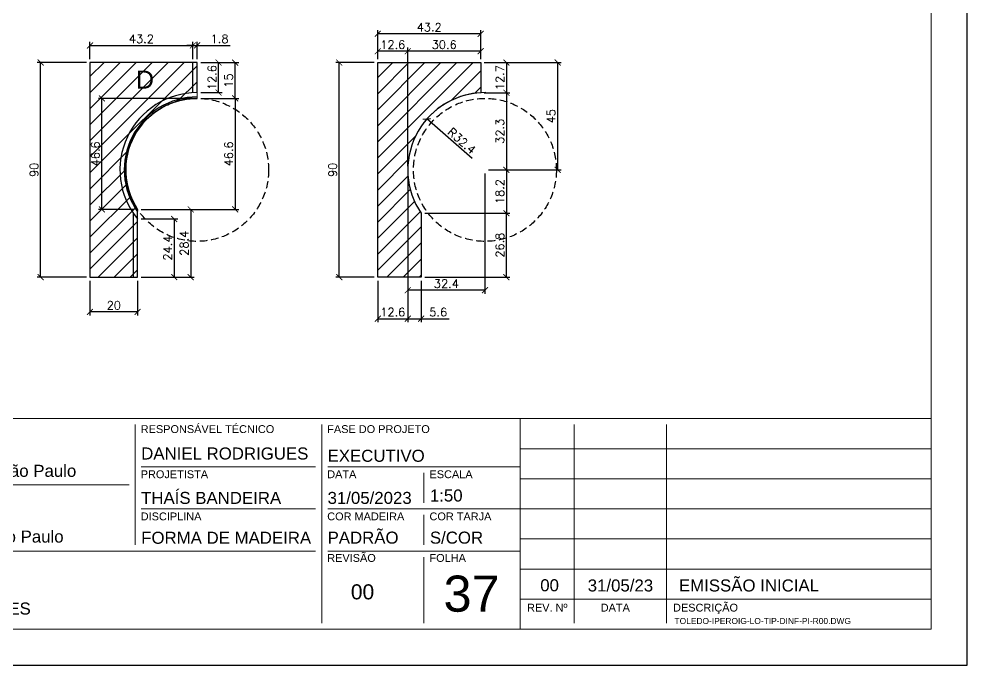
# Model space of a CAD drawing. Extents: x -23436 to 4767, y -3862 to 10024.
# Drawn here: x -18402 to -17606, y -1668 to -1126 of the extents above; entities that cross this region are included whole.
import ezdxf
from ezdxf.enums import TextEntityAlignment as Align

# ---------------------------------------------------------------- set-up
doc = ezdxf.new("R2010")
doc.units = 0
doc.header["$PDMODE"] = 2
doc.header["$PDSIZE"] = 10
doc.linetypes.add('HIDDEN', pattern=[9.524999999999995, 6.349999999999998, -3.174999999999998])
doc.layers.get('0').update_dxf_attribs({"lineweight": 13})
doc.layers.get('Defpoints').update_dxf_attribs({"lineweight": 13})
for name, color, linetype in [('CHAPA', 1, 'Continuous'), ('MB Logo', 254, 'Continuous'), ('Painéis', 30, 'Continuous'), ('Reaproveitamento', 252, 'Continuous'), ('TEXTO_GERAL', 7, 'Continuous')]:
    doc.layers.add(name, color=color, linetype=linetype)
for name, color, linetype, lineweight in [('cotas', 4, 'Continuous', 13), ('FOLHA MB', 7, 'Continuous', 13), ('N° FOLHA', 5, 'Continuous', 13)]:
    doc.layers.add(name, color=color, linetype=linetype, lineweight=lineweight)
doc.layers.add('Laje_Perimetro', color=7, linetype='Continuous', plot=False)
doc.styles.add('MB_C01', font='arial.ttf', dxfattribs={"height": 1.3})
doc.styles.add('MB_C02', font='arial.ttf', dxfattribs={"height": 2})
doc.styles.add('MB_C03', font='arial.ttf', dxfattribs={"height": 2.5})
doc.styles.add('MB_C04', font='arial.ttf', dxfattribs={"height": 6})
doc.styles.add('ROMANS', font='romans.shx')
doc.styles.add('SANSSERIF', font='sas_____.pfb')
doc.dimstyles.new('COTA SECAO', dxfattribs={"dimtxt": 7, "dimasz": 5, "dimexe": 3, "dimexo": 3, "dimgap": 2, "dimtad": 3, "dimdec": 1, "dimlfac": 0.5, "dimzin": 12, "dimdsep": 46, "dimtxsty": 'ROMANS', "dimblk": 'ARCHTICK', "dimcen": 0, "dimclrd": 4, "dimclre": 4, "dimclrt": 1, "dimadec": 1, "dimazin": 3, "dimtfac": 1, "dimtdec": 1, "dimtmove": 0, "dimatfit": 3, "dimldrblk": 'OBLIQUE', "dimfxl": 0, "dimtolj": 1, "dimtzin": 12, "dimarcsym": 0})
pattern_1 = [(45, (-11602.33286603977, -77.69281769420923), (-6.735192090801865, 6.735192090801865), [])]

# ---------------------------------------------------------------- blocks, each defined once
blk = doc.blocks.new('A$C169d8357')
at = {"layer": 'FOLHA MB', "color": 1}
for p, q in [((1109.819729935291, 356.7241363246958), (70, 356.7241363246958)), ((786.5544238128423, 351.673115916532), (786.5544238128423, 250.6527077532664)), ((943.1360564659044, 351.673115916532), (943.1360564659044, 184.989442447144)), ((1109.819729935291, 356.7241363246958), (1109.819729935291, 179.9384220389802)), ((1455.020408163266, 356.7241363246958), (1109.819729935291, 356.7241363246958)), ((1155.278913608763, 184.989442447144), (1155.278913608763, 351.673115916532)), ((1232.622448979593, 351.673115916532), (1232.622448979593, 184.989442447144)), ((1455.020408163266, 331.4690342838785), (1109.819729935291, 331.4690342838785)), ((938.0850360577424, 316.3159730593889), (791.6054442210079, 316.3159730593889)), ((1109.819729935291, 316.3159730593889), (948.18707687407, 316.3159730593889)), ((1029.00340340468, 311.264952651225), (1029.00340340468, 286.0098506104096)), ((1455.020408163266, 306.213932243063), (1109.819729935291, 306.213932243063)), ((781.5034034046803, 301.1629118348992), (450.6978895779721, 301.1629118348992)), ((938.0850360577424, 280.9588302022457), (791.6054442210079, 280.9588302022457)), ((1109.819729935291, 280.9588302022457), (948.18707687407, 280.9588302022457)), ((1455.020408163266, 280.9588302022457), (1109.819729935291, 280.9588302022457)), ((1029.00340340468, 275.9078097940819), (1029.00340340468, 250.6527077532664)), ((1455.020408163266, 255.7037281614303), (1109.819729935291, 255.7037281614303)), ((938.0850360577424, 245.6016873451026), (450.6978895779721, 245.6016873451026)), ((1109.819729935291, 245.6016873451026), (948.18707687407, 245.6016873451026)), ((1029.00340340468, 240.5506669369406), (1029.00340340468, 184.989442447144)), ((1455.020408163266, 230.448626120613), (1109.819729935291, 230.448626120613)), ((1455.020408163266, 205.1935240797975), (1109.819729935291, 205.1935240797975))]:
    blk.add_line(p, q, dxfattribs=at)
for points in [[(0, 1199.93842203898), (0, 149.9384220389802), (1485.020408163266, 149.9384220389802), (1485.020408163266, 1199.93842203898)], [(70, 1169.93842203898), (70, 179.9384220389802), (1455.020408163266, 179.9384220389802), (1455.020408163266, 1169.93842203898)]]:
    blk.add_lwpolyline(points, close=True, dxfattribs=at)
at = {"layer": 'FOLHA MB', "color": 6}
for s, height, style, p in [('RESPONSÁVEL TÉCNICO', 6.566326530612245, 'MB_C01', (791.2116451106522, 344.6016873451026)), ('FASE DO PROJETO', 6.566326530612245, 'MB_C01', (947.7932777637143, 344.6016873451026)), ('Rua Hungria, 620-10ºAndar SP /  São Paulo', 10.10204081632653, 'MB_C02', (459.7281316823537, 307.8317207029122)), ('PROJETISTA', 6.566326530612245, 'MB_C01', (791.2116451106522, 306.7190342838785)), ('DATA', 6.566326530612245, 'MB_C01', (947.7932777637143, 306.7190342838785)), ('ESCALA', 6.566326530612245, 'MB_C01', (1033.66062470249, 306.7190342838785)), ('DISCIPLINA', 6.566326530612245, 'MB_C01', (791.2116451106522, 271.3618914267354)), ('COR MADEIRA', 6.566326530612245, 'MB_C01', (947.7932777637143, 271.3618914267354)), ('COR TARJA', 6.566326530612245, 'MB_C01', (1033.66062470249, 271.3618914267354)), ('Rua Iperoig, 180-perdizes-SP /  São Paulo', 10.10204081632653, 'MB_C02', (459.7281316823537, 252.6915491728669)), ('REVISÃO', 6.566326530612245, 'MB_C01', (947.7932777637143, 236.5098506104096)), ('FOLHA', 6.566326530612245, 'MB_C01', (1033.66062470249, 236.5098506104077)), ('PROJETO EXECUTIVO DE PILARES', 10.10204081632653, 'MB_C02', (459.7281316823537, 192.2832322929735))]:
    blk.add_text(s, height=height, dxfattribs=dict(at, style=style)).set_placement(p)
at = {"layer": 'FOLHA MB', "color": 5}
for s, height, style, p in [('DANIEL RODRIGUES', 10.10204081632653, 'MB_C02', (791.6054442210079, 322.3771975491854)), ('EXECUTIVO', 10.10204081632653, 'MB_C02', (948.0948633306907, 320.4624822017486)), ('THAÍS BANDEIRA', 10.10204081632653, 'MB_C02', (791.5132306776322, 285.1053393446073)), ('31/05/2023', 10.10204081632653, 'MB_C02', (948.0948633306907, 285.1053393446073)), ('1:50', 10.10204081632653, 'MB_C02', (1033.99783911779, 287.1217057337053)), ('PADRÃO', 10.10204081632653, 'MB_C02', (948.0948633306907, 251.7645628765622)), ('FORMA DE MADEIRA', 10.10204081632653, 'MB_C02', (791.6054442210079, 251.6629118348992)), ('S/COR', 10.10204081632653, 'MB_C02', (1033.99783911779, 251.7645628765622)), ('EMISSÃO INICIAL', 10.10204081632653, 'MB_C02', (1243.12406670913, 211.6350212292127)), ('00', 12.62755102040816, 'MB_C03', (967.6275678202037, 205.033745789895)), ('00', 10.10204081632653, 'MB_C02', (1126.667735436389, 211.803866006363)), ('31/05/23', 10.10204081632653, 'MB_C02', (1166.535664655672, 211.6350212292127))]:
    blk.add_text(s, height=height, dxfattribs=dict(at, style=style)).set_placement(p)
at = {"layer": 'FOLHA MB', "color": 6, "style": 'MB_C01'}
for s, p in [('REV. Nº', (1132.549321772029, 198.0914832634699)), ('DATA', (1189.688775510203, 198.0914832634699)), ('DESCRIÇÃO', (1265.454081632655, 198.0914832634699))]:
    blk.add_text(s, height=6.566326530612245, dxfattribs=at).set_placement(p, align=Align.MIDDLE_CENTER)
at = {"layer": 'FOLHA MB', "insert": (1239.383369031882, 189.4132653061279), "char_height": 5.051020408163265, "width": 210.8176600661745, "attachment_point": 1, "style": 'MB_C04'}
blk.add_mtext('TOLEDO-IPEROIG-LO-TIP-DINF-PI-R00.DWG', dxfattribs=at)
blk = doc.blocks.new('_ArchTick')
at = {"color": 0, "linetype": 'ByBlock', "const_width": 0.15}
blk.add_lwpolyline([(-0.5, -0.5), (0.5, 0.5)], dxfattribs=at)
blk = doc.blocks.new('*D4562')
at = {"color": 4, "lineweight": -2, "transparency": 16777216}
for p, q in [((-18342.81338961689, -1345.282462355928), (-18342.81338961689, -1374.501505353355)), ((-18302.8133896169, -1345.282462355928), (-18302.8133896169, -1374.501505353355)), ((-18302.8133896169, -1371.501505353355), (-18342.81338961689, -1371.501505353355))]:
    blk.add_line(p, q, dxfattribs=at)
at = {"layer": 'Defpoints', "color": 0, "transparency": 16777216}
for p in [(-18342.81338961689, -1342.282462355928), (-18302.8133896169, -1342.282462355928), (-18342.81338961689, -1371.501505353355)]:
    blk.add_point(p, dxfattribs=at)
at = {"color": 4, "lineweight": -2, "transparency": 16777216, "xscale": 5, "yscale": 5, "zscale": 5, "rotation": 180}
blk.add_blockref('_ArchTick', (-18342.81338961689, -1371.501505353355), dxfattribs=at)
at = {"color": 4, "lineweight": -2, "transparency": 16777216, "xscale": 5, "yscale": 5, "zscale": 5}
blk.add_blockref('_ArchTick', (-18302.8133896169, -1371.501505353355), dxfattribs=at)
at = {"color": 1, "transparency": 16777216, "insert": (-18322.8133896169, -1366.001505353355), "char_height": 7, "attachment_point": 5, "style": 'ROMANS'}
blk.add_mtext('\\A1;20', dxfattribs=at)
blk = doc.blocks.new('_OBLIQUE')
at = {"color": 0, "linetype": 'ByBlock', "lineweight": -2}
for p, q in [((0, 0), (-1, 0)), ((-0.5, -0.5), (0.5, 0.5))]:
    blk.add_line(p, q, dxfattribs=at)
blk = doc.blocks.new('*D4563')
at = {"color": 4, "lineweight": -2, "transparency": 16777216}
for p, q in [((-18249.81338961689, -1162.282462355929), (-18231.79735131561, -1162.282462355929)), ((-18234.79735131561, -1187.4824061029), (-18234.79735131561, -1162.282462355929)), ((-18249.81338961689, -1187.4824061029), (-18231.79735131561, -1187.4824061029))]:
    blk.add_line(p, q, dxfattribs=at)
at = {"layer": 'Defpoints', "color": 0, "transparency": 16777216}
for p in [(-18252.81338961689, -1162.282462355929), (-18234.79735131561, -1162.282462355929), (-18252.81338961689, -1187.4824061029)]:
    blk.add_point(p, dxfattribs=at)
at = {"color": 4, "lineweight": -2, "transparency": 16777216, "xscale": 5, "yscale": 5, "zscale": 5}
for p, rotation in [((-18234.79735131561, -1162.282462355929), 90), ((-18234.79735131561, -1187.4824061029), 270)]:
    blk.add_blockref('_ArchTick', p, dxfattribs=dict(at, rotation=rotation))
at = {"color": 1, "transparency": 16777216, "insert": (-18240.29735131561, -1174.882434229409), "char_height": 7, "attachment_point": 5, "rotation": 90, "style": 'ROMANS'}
blk.add_mtext('\\A1;12.6', dxfattribs=at)
blk = doc.blocks.new('*D4564')
at = {"color": 4, "lineweight": -2, "transparency": 16777216}
for p, q in [((-18249.81338961689, -1162.282462355929), (-18217.90817302971, -1162.282462355929)), ((-18220.90817302971, -1192.282462355929), (-18220.90817302971, -1162.282462355929)), ((-18249.81338961689, -1192.282462355929), (-18217.90817302971, -1192.282462355929))]:
    blk.add_line(p, q, dxfattribs=at)
at = {"layer": 'Defpoints', "color": 0, "transparency": 16777216}
for p in [(-18252.81338961689, -1162.282462355929), (-18220.90817302971, -1162.282462355929), (-18252.81338961689, -1192.282462355929)]:
    blk.add_point(p, dxfattribs=at)
at = {"color": 4, "lineweight": -2, "transparency": 16777216, "xscale": 5, "yscale": 5, "zscale": 5}
for p, rotation in [((-18220.90817302971, -1162.282462355929), 90), ((-18220.90817302971, -1192.282462355929), 270)]:
    blk.add_blockref('_ArchTick', p, dxfattribs=dict(at, rotation=rotation))
at = {"color": 1, "transparency": 16777216, "insert": (-18226.4081730297, -1177.282462355923), "char_height": 7, "attachment_point": 5, "rotation": 90, "style": 'ROMANS'}
blk.add_mtext('\\A1;15', dxfattribs=at)
blk = doc.blocks.new('*D4565')
at = {"color": 4, "lineweight": -2, "transparency": 16777216}
for p, q in [((-18256.41338961692, -1159.282462355928), (-18256.41338961692, -1144.888377660054)), ((-18252.81338961689, -1159.282462355928), (-18252.81338961689, -1144.888377660054)), ((-18256.41338961692, -1147.888377660054), (-18261.41338961692, -1147.888377660054)), ((-18256.41338961692, -1147.888377660054), (-18252.81338961689, -1147.888377660054)), ((-18252.81338961689, -1147.888377660054), (-18225.14672295022, -1147.888377660054))]:
    blk.add_line(p, q, dxfattribs=at)
at = {"layer": 'Defpoints', "color": 0, "transparency": 16777216}
for p in [(-18256.41338961692, -1147.888377660054), (-18256.41338961692, -1162.282462355928), (-18252.81338961689, -1162.282462355928)]:
    blk.add_point(p, dxfattribs=at)
at = {"color": 4, "lineweight": -2, "transparency": 16777216, "xscale": 5, "yscale": 5, "zscale": 5}
blk.add_blockref('_ArchTick', (-18256.41338961692, -1147.888377660054), dxfattribs=at)
at = {"color": 4, "lineweight": -2, "transparency": 16777216, "xscale": 5, "yscale": 5, "zscale": 5, "rotation": 180}
blk.add_blockref('_ArchTick', (-18252.81338961689, -1147.888377660054), dxfattribs=at)
at = {"color": 1, "transparency": 16777216, "insert": (-18233.98005628356, -1142.388377660054), "char_height": 7, "attachment_point": 5, "style": 'ROMANS'}
blk.add_mtext('\\A1;1.8', dxfattribs=at)
blk = doc.blocks.new('*D4566')
at = {"color": 4, "lineweight": -2, "transparency": 16777216}
for p, q in [((-18342.81338961689, -1159.282462355928), (-18342.81338961689, -1144.888377660054)), ((-18256.41338961692, -1159.282462355928), (-18256.41338961692, -1144.888377660054)), ((-18342.81338961689, -1147.888377660054), (-18256.41338961692, -1147.888377660054))]:
    blk.add_line(p, q, dxfattribs=at)
at = {"layer": 'Defpoints', "color": 0, "transparency": 16777216}
for p in [(-18256.41338961692, -1147.888377660054), (-18342.81338961689, -1162.282462355928), (-18256.41338961692, -1162.282462355928)]:
    blk.add_point(p, dxfattribs=at)
at = {"color": 4, "lineweight": -2, "transparency": 16777216, "xscale": 5, "yscale": 5, "zscale": 5, "rotation": 180}
blk.add_blockref('_ArchTick', (-18342.81338961689, -1147.888377660054), dxfattribs=at)
at = {"color": 4, "lineweight": -2, "transparency": 16777216, "xscale": 5, "yscale": 5, "zscale": 5}
blk.add_blockref('_ArchTick', (-18256.41338961692, -1147.888377660054), dxfattribs=at)
at = {"color": 1, "transparency": 16777216, "insert": (-18299.6133896169, -1142.388377660054), "char_height": 7, "attachment_point": 5, "style": 'ROMANS'}
blk.add_mtext('\\A1;43.2', dxfattribs=at)
blk = doc.blocks.new('*D4567')
at = {"color": 4, "lineweight": -2, "transparency": 16777216}
for p, q in [((-18345.8133896169, -1162.282462355929), (-18387.23240849196, -1162.282462355929)), ((-18384.23240849196, -1342.282462355929), (-18384.23240849196, -1162.282462355929)), ((-18345.8133896169, -1342.282462355929), (-18387.23240849196, -1342.282462355929))]:
    blk.add_line(p, q, dxfattribs=at)
at = {"layer": 'Defpoints', "color": 0, "transparency": 16777216}
for p in [(-18384.23240849196, -1162.282462355929), (-18342.8133896169, -1162.282462355929), (-18342.8133896169, -1342.282462355929)]:
    blk.add_point(p, dxfattribs=at)
at = {"color": 4, "lineweight": -2, "transparency": 16777216, "xscale": 5, "yscale": 5, "zscale": 5}
for p, rotation in [((-18384.23240849196, -1162.282462355929), 90), ((-18384.23240849196, -1342.282462355929), 270)]:
    blk.add_blockref('_ArchTick', p, dxfattribs=dict(at, rotation=rotation))
at = {"color": 1, "transparency": 16777216, "insert": (-18389.73240849195, -1252.282462355923), "char_height": 7, "attachment_point": 5, "rotation": 90, "style": 'ROMANS'}
blk.add_mtext('\\A1;90', dxfattribs=at)
blk = doc.blocks.new('*D4568')
at = {"color": 4, "lineweight": -2, "transparency": 16777216}
for p, q in [((-18299.81338961686, -1285.448710325575), (-18255.21867909348, -1285.448710325575)), ((-18258.21867909348, -1285.448710325575), (-18258.21867909348, -1342.282462355929)), ((-18299.81338961686, -1342.282462355929), (-18255.21867909348, -1342.282462355929))]:
    blk.add_line(p, q, dxfattribs=at)
at = {"layer": 'Defpoints', "color": 0, "transparency": 16777216}
for p in [(-18302.81338961686, -1285.448710325575), (-18302.81338961686, -1342.282462355929), (-18258.21867909348, -1342.282462355929)]:
    blk.add_point(p, dxfattribs=at)
at = {"color": 4, "lineweight": -2, "transparency": 16777216, "xscale": 5, "yscale": 5, "zscale": 5}
for p, rotation in [((-18258.21867909348, -1285.448710325575), 90), ((-18258.21867909348, -1342.282462355929), 270)]:
    blk.add_blockref('_ArchTick', p, dxfattribs=dict(at, rotation=rotation))
at = {"color": 1, "transparency": 16777216, "insert": (-18263.71867909348, -1313.865586340746), "char_height": 7, "attachment_point": 5, "rotation": 90, "style": 'ROMANS'}
blk.add_mtext('\\A1;28.4', dxfattribs=at)
blk = doc.blocks.new('*D4569')
at = {"color": 4, "lineweight": -2, "transparency": 16777216}
for p, q in [((-18299.81338961691, -1293.501875311224), (-18269.10785737938, -1293.501875311224)), ((-18272.10785737938, -1293.501875311224), (-18272.10785737938, -1342.282462355929)), ((-18299.81338961686, -1342.282462355929), (-18269.10785737938, -1342.282462355929))]:
    blk.add_line(p, q, dxfattribs=at)
at = {"layer": 'Defpoints', "color": 0, "transparency": 16777216}
for p in [(-18302.81338961691, -1293.501875311224), (-18302.81338961686, -1342.282462355929), (-18272.10785737938, -1342.282462355929)]:
    blk.add_point(p, dxfattribs=at)
at = {"color": 4, "lineweight": -2, "transparency": 16777216, "xscale": 5, "yscale": 5, "zscale": 5}
for p, rotation in [((-18272.10785737938, -1293.501875311224), 90), ((-18272.10785737938, -1342.282462355929), 270)]:
    blk.add_blockref('_ArchTick', p, dxfattribs=dict(at, rotation=rotation))
at = {"color": 1, "transparency": 16777216, "insert": (-18277.60785737938, -1317.892168833571), "char_height": 7, "attachment_point": 5, "rotation": 90, "style": 'ROMANS'}
blk.add_mtext('\\A1;24.4', dxfattribs=at)
blk = doc.blocks.new('*D4570')
at = {"color": 4, "lineweight": -2, "transparency": 16777216}
for p, q in [((-18249.81712751267, -1192.28246247236), (-18217.90817302969, -1192.28246247236)), ((-18220.90817302969, -1192.28246247236), (-18220.90817302969, -1285.448710259407)), ((-18299.81338961695, -1285.448710259407), (-18217.90817302969, -1285.448710259407))]:
    blk.add_line(p, q, dxfattribs=at)
at = {"layer": 'Defpoints', "color": 0, "transparency": 16777216}
for p in [(-18252.81712751267, -1192.28246247236), (-18302.81338961695, -1285.448710259407), (-18220.90817302969, -1285.448710259407)]:
    blk.add_point(p, dxfattribs=at)
at = {"color": 4, "lineweight": -2, "transparency": 16777216, "xscale": 5, "yscale": 5, "zscale": 5}
for p, rotation in [((-18220.90817302969, -1192.28246247236), 90), ((-18220.90817302969, -1285.448710259407), 270)]:
    blk.add_blockref('_ArchTick', p, dxfattribs=dict(at, rotation=rotation))
at = {"color": 1, "transparency": 16777216, "insert": (-18226.40817302968, -1238.865586365878), "char_height": 7, "attachment_point": 5, "rotation": 90, "style": 'ROMANS'}
blk.add_mtext('\\A1;46.6', dxfattribs=at)
blk = doc.blocks.new('*D4571')
at = {"color": 4, "lineweight": -2, "transparency": 16777216}
for p, q in [((-18104.16117457575, -1162.282462355929), (-18136.47418711255, -1162.282462355929)), ((-18133.47418711255, -1342.282462355929), (-18133.47418711255, -1162.282462355929)), ((-18104.16117457575, -1342.282462355929), (-18136.47418711255, -1342.282462355929))]:
    blk.add_line(p, q, dxfattribs=at)
at = {"layer": 'Defpoints', "color": 0, "transparency": 16777216}
for p in [(-18133.47418711255, -1162.282462355929), (-18101.16117457575, -1162.282462355929), (-18101.16117457575, -1342.282462355929)]:
    blk.add_point(p, dxfattribs=at)
at = {"color": 4, "lineweight": -2, "transparency": 16777216, "xscale": 5, "yscale": 5, "zscale": 5}
for p, rotation in [((-18133.47418711255, -1162.282462355929), 90), ((-18133.47418711255, -1342.282462355929), 270)]:
    blk.add_blockref('_ArchTick', p, dxfattribs=dict(at, rotation=rotation))
at = {"color": 1, "transparency": 16777216, "insert": (-18138.97418711254, -1252.282462355923), "char_height": 7, "attachment_point": 5, "rotation": 90, "style": 'ROMANS'}
blk.add_mtext('\\A1;90', dxfattribs=at)
blk = doc.blocks.new('*D4572')
at = {"color": 4, "lineweight": -2, "transparency": 16777216}
for p, q in [((-18101.16117457575, -1159.282462355928), (-18101.16117457575, -1135.084140632081)), ((-18014.76117457577, -1138.084140632081), (-18101.16117457575, -1138.084140632081)), ((-18014.76117457577, -1159.282462355928), (-18014.76117457577, -1135.084140632081))]:
    blk.add_line(p, q, dxfattribs=at)
at = {"layer": 'Defpoints', "color": 0, "transparency": 16777216}
for p in [(-18101.16117457575, -1138.084140632081), (-18101.16117457575, -1162.282462355928), (-18014.76117457577, -1162.282462355928)]:
    blk.add_point(p, dxfattribs=at)
at = {"color": 4, "lineweight": -2, "transparency": 16777216, "xscale": 5, "yscale": 5, "zscale": 5, "rotation": 180}
blk.add_blockref('_ArchTick', (-18101.16117457575, -1138.084140632081), dxfattribs=at)
at = {"color": 4, "lineweight": -2, "transparency": 16777216, "xscale": 5, "yscale": 5, "zscale": 5}
blk.add_blockref('_ArchTick', (-18014.76117457577, -1138.084140632081), dxfattribs=at)
at = {"color": 1, "transparency": 16777216, "insert": (-18057.96117457576, -1132.584140632081), "char_height": 7, "attachment_point": 5, "style": 'ROMANS'}
blk.add_mtext('\\A1;43.2', dxfattribs=at)
blk = doc.blocks.new('*D4573')
at = {"color": 4, "lineweight": -2, "transparency": 16777216}
for p, q in [((-18101.16117457575, -1159.282462355928), (-18101.16117457575, -1149.719649858087)), ((-18075.96117461954, -1152.719649858087), (-18101.16117457575, -1152.719649858087)), ((-18075.96117461954, -1249.282462355932), (-18075.96117461954, -1149.719649858087))]:
    blk.add_line(p, q, dxfattribs=at)
at = {"layer": 'Defpoints', "color": 0, "transparency": 16777216}
for p in [(-18101.16117457575, -1152.719649858087), (-18101.16117457575, -1162.282462355928), (-18075.96117461954, -1252.282462355932)]:
    blk.add_point(p, dxfattribs=at)
at = {"color": 4, "lineweight": -2, "transparency": 16777216, "xscale": 5, "yscale": 5, "zscale": 5, "rotation": 180}
blk.add_blockref('_ArchTick', (-18101.16117457575, -1152.719649858087), dxfattribs=at)
at = {"color": 4, "lineweight": -2, "transparency": 16777216, "xscale": 5, "yscale": 5, "zscale": 5}
blk.add_blockref('_ArchTick', (-18075.96117461954, -1152.719649858087), dxfattribs=at)
at = {"color": 1, "transparency": 16777216, "insert": (-18088.56117459765, -1147.219649858087), "char_height": 7, "attachment_point": 5, "style": 'ROMANS'}
blk.add_mtext('\\A1;12.6', dxfattribs=at)
blk = doc.blocks.new('*D4574')
at = {"color": 4, "lineweight": -2, "transparency": 16777216}
for p, q in [((-18075.96117461954, -1249.282462355932), (-18075.96117461954, -1149.719649858087)), ((-18014.76117457577, -1152.719649858087), (-18075.96117461954, -1152.719649858087)), ((-18014.76117457577, -1159.282462355928), (-18014.76117457577, -1149.719649858087))]:
    blk.add_line(p, q, dxfattribs=at)
at = {"layer": 'Defpoints', "color": 0, "transparency": 16777216}
for p in [(-18075.96117461954, -1152.719649858087), (-18014.76117457577, -1162.282462355928), (-18075.96117461954, -1252.282462355932)]:
    blk.add_point(p, dxfattribs=at)
at = {"color": 4, "lineweight": -2, "transparency": 16777216, "xscale": 5, "yscale": 5, "zscale": 5, "rotation": 180}
blk.add_blockref('_ArchTick', (-18075.96117461954, -1152.719649858087), dxfattribs=at)
at = {"color": 4, "lineweight": -2, "transparency": 16777216, "xscale": 5, "yscale": 5, "zscale": 5}
blk.add_blockref('_ArchTick', (-18014.76117457577, -1152.719649858087), dxfattribs=at)
at = {"color": 1, "transparency": 16777216, "insert": (-18045.36117459766, -1147.219649858087), "char_height": 7, "attachment_point": 5, "style": 'ROMANS'}
blk.add_mtext('\\A1;30.6', dxfattribs=at)
blk = doc.blocks.new('*D4575')
at = {"color": 4, "lineweight": -2, "transparency": 16777216}
blk.add_line((-18022.02875950323, -1242.756884478042), (-18059.89159168337, -1209.569625259935), dxfattribs=at)
blk.add_arc((-18011.16117461956, -1252.282462355925), 64.80000000001382, 89.4678438869114, 141.4176007229127, dxfattribs=at)
at = {"layer": 'Defpoints', "color": 0, "transparency": 16777216}
for p in [(-18059.89159168337, -1209.569625259935), (-18011.16117461956, -1252.282462355925)]:
    blk.add_point(p, dxfattribs=at)
at = {"color": 4, "lineweight": -2, "transparency": 16777216, "xscale": 5, "yscale": 5, "zscale": 5, "rotation": 138.7650183380483}
blk.add_blockref('_ArchTick', (-18059.89159168337, -1209.569625259935), dxfattribs=at)
at = {"color": 1, "transparency": 16777216, "insert": (-18030.56097871882, -1227.964577478515), "char_height": 7, "attachment_point": 5, "rotation": 318.7650183380483, "style": 'ROMANS'}
blk.add_mtext('\\A1;R32.4', dxfattribs=at)
blk = doc.blocks.new('*D4576')
at = {"color": 4, "lineweight": -2, "transparency": 16777216}
for p, q in [((-18075.96117202005, -1255.264107656785), (-18075.96117202005, -1356.280109944097)), ((-18011.16117461955, -1255.282462355917), (-18011.16117461955, -1356.280109944097)), ((-18011.16117461955, -1353.280109944097), (-18075.96117202005, -1353.280109944097))]:
    blk.add_line(p, q, dxfattribs=at)
at = {"layer": 'Defpoints', "color": 0, "transparency": 16777216}
for p in [(-18075.96117202005, -1252.264107656785), (-18011.16117461955, -1252.282462355917), (-18075.96117202005, -1353.280109944097)]:
    blk.add_point(p, dxfattribs=at)
at = {"color": 4, "lineweight": -2, "transparency": 16777216, "xscale": 5, "yscale": 5, "zscale": 5, "rotation": 180}
blk.add_blockref('_ArchTick', (-18075.96117202005, -1353.280109944097), dxfattribs=at)
at = {"color": 4, "lineweight": -2, "transparency": 16777216, "xscale": 5, "yscale": 5, "zscale": 5}
blk.add_blockref('_ArchTick', (-18011.16117461955, -1353.280109944097), dxfattribs=at)
at = {"color": 1, "transparency": 16777216, "insert": (-18043.5611733198, -1347.780109944097), "char_height": 7, "attachment_point": 5, "style": 'ROMANS'}
blk.add_mtext('\\A1;32.4', dxfattribs=at)
blk = doc.blocks.new('*D4577')
at = {"color": 4, "lineweight": -2, "transparency": 16777216}
for p, q in [((-18075.96117202005, -1255.264107656785), (-18075.96117202005, -1380.133959137993)), ((-18064.76117457575, -1345.282462355928), (-18064.76117457575, -1380.133959137993)), ((-18075.96117202005, -1377.133959137993), (-18064.76117457575, -1377.133959137993)), ((-18064.76117457575, -1377.133959137993), (-18041.09450790909, -1377.133959137993))]:
    blk.add_line(p, q, dxfattribs=at)
at = {"layer": 'Defpoints', "color": 0, "transparency": 16777216}
for p in [(-18075.96117202005, -1252.264107656785), (-18064.76117457575, -1342.282462355928), (-18064.76117457575, -1377.133959137993)]:
    blk.add_point(p, dxfattribs=at)
at = {"color": 4, "lineweight": -2, "transparency": 16777216, "xscale": 5, "yscale": 5, "zscale": 5, "rotation": 180}
blk.add_blockref('_ArchTick', (-18075.96117202005, -1377.133959137993), dxfattribs=at)
at = {"color": 4, "lineweight": -2, "transparency": 16777216, "xscale": 5, "yscale": 5, "zscale": 5}
blk.add_blockref('_ArchTick', (-18064.76117457575, -1377.133959137993), dxfattribs=at)
at = {"color": 1, "transparency": 16777216, "insert": (-18050.42784124242, -1371.633959137993), "char_height": 7, "attachment_point": 5, "style": 'ROMANS'}
blk.add_mtext('\\A1;5.6', dxfattribs=at)
blk = doc.blocks.new('*D4578')
at = {"color": 4, "lineweight": -2, "transparency": 16777216}
for p, q in [((-18101.16117457575, -1345.282462355928), (-18101.16117457575, -1380.133959137993)), ((-18075.96117202005, -1345.282462355928), (-18075.96117202005, -1380.133959137993)), ((-18101.16117457575, -1377.133959137993), (-18075.96117202005, -1377.133959137993))]:
    blk.add_line(p, q, dxfattribs=at)
at = {"layer": 'Defpoints', "color": 0, "transparency": 16777216}
for p in [(-18101.16117457575, -1342.282462355928), (-18075.96117202005, -1342.282462355928), (-18075.96117202005, -1377.133959137993)]:
    blk.add_point(p, dxfattribs=at)
at = {"color": 4, "lineweight": -2, "transparency": 16777216, "xscale": 5, "yscale": 5, "zscale": 5, "rotation": 180}
blk.add_blockref('_ArchTick', (-18101.16117457575, -1377.133959137993), dxfattribs=at)
at = {"color": 4, "lineweight": -2, "transparency": 16777216, "xscale": 5, "yscale": 5, "zscale": 5}
blk.add_blockref('_ArchTick', (-18075.96117202005, -1377.133959137993), dxfattribs=at)
at = {"color": 1, "transparency": 16777216, "insert": (-18088.5611732979, -1371.633959137993), "char_height": 7, "attachment_point": 5, "style": 'ROMANS'}
blk.add_mtext('\\A1;12.6', dxfattribs=at)
blk = doc.blocks.new('*D4579')
at = {"color": 4, "lineweight": -2, "transparency": 16777216}
for p, q in [((-18011.76117457577, -1162.282462355929), (-17990.16057890819, -1162.282462355929)), ((-17993.16057890819, -1162.282462355929), (-17993.16057890819, -1187.582539633295)), ((-18011.76117457577, -1187.582539633295), (-17990.16057890819, -1187.582539633295))]:
    blk.add_line(p, q, dxfattribs=at)
at = {"layer": 'Defpoints', "color": 0, "transparency": 16777216}
for p in [(-18014.76117457577, -1162.282462355929), (-18014.76117457577, -1187.582539633295), (-17993.16057890819, -1187.582539633295)]:
    blk.add_point(p, dxfattribs=at)
at = {"color": 4, "lineweight": -2, "transparency": 16777216, "xscale": 5, "yscale": 5, "zscale": 5}
for p, rotation in [((-17993.16057890819, -1162.282462355929), 90), ((-17993.16057890819, -1187.582539633295), 270)]:
    blk.add_blockref('_ArchTick', p, dxfattribs=dict(at, rotation=rotation))
at = {"color": 1, "transparency": 16777216, "insert": (-17998.66057890818, -1174.932500994606), "char_height": 7, "attachment_point": 5, "rotation": 90, "style": 'ROMANS'}
blk.add_mtext('\\A1;12.7', dxfattribs=at)
blk = doc.blocks.new('*D4580')
at = {"color": 4, "lineweight": -2, "transparency": 16777216}
for p, q in [((-18061.76117457576, -1288.697843785966), (-17990.16057890817, -1288.697843785966)), ((-17993.16057890817, -1342.282462355929), (-17993.16057890817, -1288.697843785966)), ((-18061.76117457576, -1342.282462355929), (-17990.16057890817, -1342.282462355929))]:
    blk.add_line(p, q, dxfattribs=at)
at = {"layer": 'Defpoints', "color": 0, "transparency": 16777216}
for p in [(-18064.76117457576, -1288.697843785966), (-17993.16057890817, -1288.697843785966), (-18064.76117457576, -1342.282462355929)]:
    blk.add_point(p, dxfattribs=at)
at = {"color": 4, "lineweight": -2, "transparency": 16777216, "xscale": 5, "yscale": 5, "zscale": 5}
for p, rotation in [((-17993.16057890817, -1288.697843785966), 90), ((-17993.16057890817, -1342.282462355929), 270)]:
    blk.add_blockref('_ArchTick', p, dxfattribs=dict(at, rotation=rotation))
at = {"color": 1, "transparency": 16777216, "insert": (-17998.66057890816, -1315.490153070942), "char_height": 7, "attachment_point": 5, "rotation": 90, "style": 'ROMANS'}
blk.add_mtext('\\A1;26.8', dxfattribs=at)
blk = doc.blocks.new('*D4581')
at = {"color": 4, "lineweight": -2, "transparency": 16777216}
for p, q in [((-18011.76117457577, -1187.582539633295), (-17990.16057890817, -1187.582539633295)), ((-17993.16057890817, -1187.582539633295), (-17993.16057890817, -1252.282462355918)), ((-18008.16117461956, -1252.282462355918), (-17990.16057890817, -1252.282462355918))]:
    blk.add_line(p, q, dxfattribs=at)
at = {"layer": 'Defpoints', "color": 0, "transparency": 16777216}
for p in [(-18014.76117457577, -1187.582539633295), (-18011.16117461956, -1252.282462355918), (-17993.16057890817, -1252.282462355918)]:
    blk.add_point(p, dxfattribs=at)
at = {"color": 4, "lineweight": -2, "transparency": 16777216, "xscale": 5, "yscale": 5, "zscale": 5}
for p, rotation in [((-17993.16057890817, -1187.582539633295), 90), ((-17993.16057890817, -1252.282462355918), 270)]:
    blk.add_blockref('_ArchTick', p, dxfattribs=dict(at, rotation=rotation))
at = {"color": 1, "transparency": 16777216, "insert": (-17998.66057890817, -1219.932500994601), "char_height": 7, "attachment_point": 5, "rotation": 90, "style": 'ROMANS'}
blk.add_mtext('\\A1;32.3', dxfattribs=at)
blk = doc.blocks.new('*D4582')
at = {"color": 4, "lineweight": -2, "transparency": 16777216}
for p, q in [((-18008.16117461956, -1252.28246235592), (-17990.16057890816, -1252.28246235592)), ((-17993.16057890816, -1252.28246235592), (-17993.16057890816, -1288.697843785966)), ((-18061.76117457576, -1288.697843785966), (-17990.16057890816, -1288.697843785966))]:
    blk.add_line(p, q, dxfattribs=at)
at = {"layer": 'Defpoints', "color": 0, "transparency": 16777216}
for p in [(-18011.16117461956, -1252.28246235592), (-18064.76117457576, -1288.697843785966), (-17993.16057890816, -1288.697843785966)]:
    blk.add_point(p, dxfattribs=at)
at = {"color": 4, "lineweight": -2, "transparency": 16777216, "xscale": 5, "yscale": 5, "zscale": 5}
for p, rotation in [((-17993.16057890816, -1252.28246235592), 90), ((-17993.16057890816, -1288.697843785966), 270)]:
    blk.add_blockref('_ArchTick', p, dxfattribs=dict(at, rotation=rotation))
at = {"color": 1, "transparency": 16777216, "insert": (-17998.66057890816, -1270.490153070937), "char_height": 7, "attachment_point": 5, "rotation": 90, "style": 'ROMANS'}
blk.add_mtext('\\A1;18.2', dxfattribs=at)
blk = doc.blocks.new('*D4583')
at = {"color": 4, "lineweight": -2, "transparency": 16777216}
for p, q in [((-18011.76117457577, -1162.282462355929), (-17947.13115083099, -1162.282462355929)), ((-17950.13115083099, -1162.282462355929), (-17950.13115083099, -1252.282462355918)), ((-18008.16117461956, -1252.282462355918), (-17947.13115083099, -1252.282462355918))]:
    blk.add_line(p, q, dxfattribs=at)
at = {"layer": 'Defpoints', "color": 0, "transparency": 16777216}
for p in [(-18014.76117457577, -1162.282462355929), (-18011.16117461956, -1252.282462355918), (-17950.13115083099, -1252.282462355918)]:
    blk.add_point(p, dxfattribs=at)
at = {"color": 4, "lineweight": -2, "transparency": 16777216, "xscale": 5, "yscale": 5, "zscale": 5}
for p, rotation in [((-17950.13115083099, -1162.282462355929), 90), ((-17950.13115083099, -1252.282462355918), 270)]:
    blk.add_blockref('_ArchTick', p, dxfattribs=dict(at, rotation=rotation))
at = {"color": 1, "transparency": 16777216, "insert": (-17955.63115083098, -1207.282462355918), "char_height": 7, "attachment_point": 5, "rotation": 90, "style": 'ROMANS'}
blk.add_mtext('\\A1;45', dxfattribs=at)
blk = doc.blocks.new('*D4584')
at = {"color": 4, "lineweight": -2, "transparency": 16777216}
for p, q in [((-18255.81338961689, -1192.282462355929), (-18335.73335136248, -1192.282462355929)), ((-18332.73335136248, -1285.44871032572), (-18332.73335136248, -1192.282462355929)), ((-18305.81338961676, -1285.44871032572), (-18335.73335136248, -1285.44871032572))]:
    blk.add_line(p, q, dxfattribs=at)
at = {"layer": 'Defpoints', "color": 0, "transparency": 16777216}
for p in [(-18332.73335136248, -1192.282462355929), (-18252.81338961689, -1192.282462355929), (-18302.81338961676, -1285.44871032572)]:
    blk.add_point(p, dxfattribs=at)
at = {"color": 4, "lineweight": -2, "transparency": 16777216, "xscale": 5, "yscale": 5, "zscale": 5}
for p, rotation in [((-18332.73335136248, -1192.282462355929), 90), ((-18332.73335136248, -1285.44871032572), 270)]:
    blk.add_blockref('_ArchTick', p, dxfattribs=dict(at, rotation=rotation))
at = {"color": 1, "transparency": 16777216, "insert": (-18338.23335136248, -1238.865586340819), "char_height": 7, "attachment_point": 5, "rotation": 90, "style": 'ROMANS'}
blk.add_mtext('\\A1;46.6', dxfattribs=at)

msp = doc.modelspace()

# ---------------------------------------------------------------- hatches: boundary and pattern name
at = {"layer": 'Reaproveitamento'}
h = msp.add_hatch(dxfattribs=at)
h.set_pattern_fill('ANSI31', color=256, scale=3, style=0)
h.set_pattern_definition(pattern_1)
edge = h.paths.add_edge_path()
edge.add_line((-18252.81338961689, -1187.482462355931), (-18252.81338961689, -1162.282462355928))
edge.add_line((-18252.81338961689, -1162.282462355928), (-18342.81338961689, -1162.282462355928))
edge.add_line((-18342.81338961689, -1162.282462355928), (-18342.81338961689, -1342.282462355928))
edge.add_line((-18342.81338961689, -1342.282462355928), (-18302.8133896169, -1342.282462355928))
edge.add_line((-18302.8133896169, -1342.282462355928), (-18302.8133896169, -1285.448710259472))
edge.add_arc((-18252.81338961689, -1252.282462355928), 60.0000000000018, 179.9999999999996, 213.5573097619076, ccw=False)
edge.add_arc((-18252.81338961689, -1252.282462355928), 60, 89.99999999999312, 180, ccw=False)
h = msp.add_hatch(dxfattribs=at)
h.set_pattern_fill('ANSI31', color=256, scale=3, style=0)
h.set_pattern_definition(pattern_1)
edge = h.paths.add_edge_path()
edge.add_line((-18101.16117457575, -1162.282462355928), (-18014.76117457577, -1162.282462355928))
edge.add_line((-18014.76117457577, -1162.282462355928), (-18014.76117457577, -1187.582539633295))
edge.add_arc((-18011.16117461954, -1252.282462355932), 64.80000000000005, 93.18473849795375, 214.1918526438607)
edge.add_line((-18064.76117457575, -1288.697843785965), (-18064.76117457575, -1342.282462355928))
edge.add_line((-18064.76117457575, -1342.282462355928), (-18101.16117457575, -1342.282462355928))
edge.add_line((-18101.16117457575, -1342.282462355928), (-18101.16117457575, -1162.282462355928))

# ---------------------------------------------------------------- linework, layer by layer
at = {"layer": 'CHAPA', "color": 252, "linetype": 'HIDDEN'}
for centre in [(-18252.81338966069, -1252.282462355932), (-18011.16117461955, -1252.282462355917)]:
    msp.add_circle(centre, 60, dxfattribs=at)
at = {"layer": 'cotas'}
msp.add_line((-18252.81338966069, -1187.482462355931), (-18252.81712747772, -1192.282462472358), dxfattribs=at)
at = {"layer": 'Laje_Perimetro'}
msp.add_lwpolyline([(-17606.37687271501, -617.7405397181392), (-19091.39728087827, -617.7405397181392), (-19091.39728087827, -1667.740539718139), (-17606.37687271501, -1667.740539718139)], close=True, dxfattribs=at)
at = {"layer": 'Painéis', "color": 32, "true_color": 0xcd6928}
for p, q in [((-18256.41338961692, -1187.582539633295), (-18256.41338961692, -1162.282462355928)), ((-18306.4133896169, -1288.697843785965), (-18306.4133896169, -1342.282462355928))]:
    msp.add_line(p, q, dxfattribs=at)
msp.add_lwpolyline([(-18252.81338961689, -1187.482462355931), (-18252.81338961689, -1162.282462355928), (-18342.81338961689, -1162.282462355928), (-18342.81338961689, -1342.282462355928), (-18302.8133896169, -1342.282462355928), (-18302.8133896169, -1285.448710259472, -0.1474768247822986), (-18312.81338961689, -1252.282462355928, -0.4142135623731306), (-18252.81338961689, -1192.282462355928)], format="xyb", dxfattribs=at)
msp.add_lwpolyline([(-18101.16117457575, -1162.282462355928), (-18014.76117457577, -1162.282462355928), (-18014.76117457577, -1187.582539633295, 0.5832243626857767), (-18064.76117457575, -1288.697843785965), (-18064.76117457575, -1342.282462355928), (-18101.16117457575, -1342.282462355928)], format="xyb", close=True, dxfattribs=at)
at = {"layer": 'Painéis'}
for centre, radius, start, end in [((-18252.81338966069, -1252.282462355932), 64.79999999999991, 89.99999996123, 219.5017695934972), ((-18252.81338966069, -1252.282462355932), 61.2, 89.9999999591456, 215.2150494189231), ((-18252.81338966069, -1252.282462355932), 60, 89.99999995831183, 213.5573098378489), ((-18252.81338961689, -1252.282462355932), 59.99999999999909, 180, 213.5573097616798)]:
    msp.add_arc(centre, radius, start, end, dxfattribs=at)

# ---------------------------------------------------------------- block references
at = {"layer": 'MB Logo'}
msp.add_blockref('A$C169d8357', (-19091.39728087827, -1817.678961757119), dxfattribs=at)

# ---------------------------------------------------------------- texts
at = {"layer": 'N° FOLHA', "color": 5, "style": 'MB_C04'}
msp.add_text('37', height=30.30612244897959, dxfattribs=at).set_placement((-18045.93008307293, -1622.996976961942))
at = {"layer": 'TEXTO_GERAL', "color": 0, "linetype": 'Continuous', "style": 'SANSSERIF'}
msp.add_text('D', height=15.20700276928282, dxfattribs=at).set_placement((-18304.33955407913, -1176.535967209622), align=Align.MIDDLE_LEFT)

# ---------------------------------------------------------------- dimensions: what is measured, and where the dimension line sits
for base, p1, p2, angle, picture, middle in [((-18101.16117457575, -1138.084140632081), (-18014.76117457577, -1162.282462355928), (-18101.16117457575, -1162.282462355928), 180, '*D4572', (-18057.96117457576, -1132.584140632081)), ((-18256.41338961692, -1147.888377660054), (-18342.81338961689, -1162.282462355928), (-18256.41338961692, -1162.282462355928), 180, '*D4566', (-18299.6133896169, -1142.388377660054)), ((-18075.96117461954, -1152.719649858087), (-18014.76117457577, -1162.282462355928), (-18075.96117461954, -1252.282462355932), 180, '*D4574', (-18045.36117459766, -1147.219649858087)), ((-18384.23240849196, -1162.282462355929), (-18342.81338961689, -1342.282462355928), (-18342.81338961689, -1162.282462355928), 90, '*D4567', (-18389.73240849195, -1252.282462355923)), ((-18234.79735131561, -1162.282462355929), (-18252.81338961689, -1187.482406102899), (-18252.81338961689, -1162.282462355928), 90, '*D4563', (-18240.29735131561, -1174.882434229409)), ((-18220.90817302971, -1162.282462355929), (-18252.81338961689, -1192.282462355928), (-18252.81338961689, -1162.282462355928), 90, '*D4564', (-18226.4081730297, -1177.282462355923)), ((-18133.47418711255, -1162.282462355929), (-18101.16117457575, -1342.282462355928), (-18101.16117457575, -1162.282462355928), 90, '*D4571', (-18138.97418711254, -1252.282462355923)), ((-17993.16057890819, -1187.582539633295), (-18014.76117457577, -1162.282462355928), (-18014.76117457577, -1187.582539633295), 90, '*D4579', (-17998.66057890818, -1174.932500994606)), ((-17950.13115083099, -1252.282462355918), (-18014.76117457577, -1162.282462355928), (-18011.16117461955, -1252.282462355917), 90, '*D4583', (-17955.63115083098, -1207.282462355918)), ((-17993.16057890817, -1252.282462355918), (-18014.76117457577, -1187.582539633295), (-18011.16117461955, -1252.282462355917), 90, '*D4581', (-17998.66057890817, -1219.932500994601)), ((-18332.73335136248, -1192.282462355929), (-18302.81338961676, -1285.44871032572), (-18252.81338961689, -1192.282462355928), 90, '*D4584', (-18338.23335136248, -1238.865586340819)), ((-18220.90817302969, -1285.448710259407), (-18252.81712751267, -1192.28246247236), (-18302.81338961694, -1285.448710259407), 90, '*D4570', (-18226.40817302968, -1238.865586365878)), ((-17993.16057890816, -1288.697843785966), (-18011.16117461955, -1252.282462355919), (-18064.76117457575, -1288.697843785965), 90, '*D4582', (-17998.66057890816, -1270.490153070937)), ((-18075.96117202005, -1353.280109944097), (-18011.16117461955, -1252.282462355917), (-18075.96117202005, -1252.264107656785), 180, '*D4576', (-18043.5611733198, -1347.780109944097)), ((-18064.76117457575, -1377.133959137993), (-18075.96117202005, -1252.264107656785), (-18064.76117457575, -1342.282462355928), 180, '*D4577', (-18050.42784124242, -1371.633959137993)), ((-18258.21867909348, -1342.282462355929), (-18302.81338961685, -1285.448710325574), (-18302.81338961685, -1342.282462355928), 90, '*D4568', (-18263.71867909348, -1313.865586340746)), ((-17993.16057890817, -1288.697843785966), (-18064.76117457575, -1342.282462355928), (-18064.76117457575, -1288.697843785965), 90, '*D4580', (-17998.66057890816, -1315.490153070942)), ((-18272.10785737938, -1342.282462355929), (-18302.8133896169, -1293.501875311224), (-18302.81338961685, -1342.282462355928), 90, '*D4569', (-18277.60785737938, -1317.892168833571)), ((-18342.81338961689, -1371.501505353355), (-18302.8133896169, -1342.282462355928), (-18342.81338961689, -1342.282462355928), 180, '*D4562', (-18322.8133896169, -1366.001505353355))]:
    dim = msp.add_linear_dim(base=base, p1=p1, p2=p2, angle=angle, dimstyle='COTA SECAO')
    dim.commit()
    dim.dimension.update_dxf_attribs({"geometry": picture, "text_midpoint": middle})
for base, p1, p2, picture, middle in [((-18256.41338961692, -1147.888377660054), (-18252.81338961689, -1162.282462355928), (-18256.41338961692, -1162.282462355928), '*D4565', (-18233.98005628356, -1147.888377660054)), ((-18101.16117457575, -1152.719649858087), (-18075.96117461954, -1252.282462355932), (-18101.16117457575, -1162.282462355928), '*D4573', (-18088.56117459765, -1152.719649858087)), ((-18075.96117202005, -1377.133959137993), (-18101.16117457575, -1342.282462355928), (-18075.96117202005, -1342.282462355928), '*D4578', (-18088.5611732979, -1377.133959137993))]:
    dim = msp.add_linear_dim(base=base, p1=p1, p2=p2, angle=180, dimstyle='COTA SECAO')
    dim.commit()
    dim.dimension.update_dxf_attribs({"geometry": picture, "text_midpoint": middle, "dimtype": 160})
dim = msp.add_radius_dim(center=(-18011.16117461956, -1252.282462355925), mpoint=(-18059.89159168337, -1209.569625259935), dimstyle='COTA SECAO')
dim.commit()
dim.dimension.update_dxf_attribs({"geometry": '*D4575', "text_midpoint": (-18034.18629668221, -1232.100646828067), "dimtype": 164})

doc.saveas('drawing.dxf')
